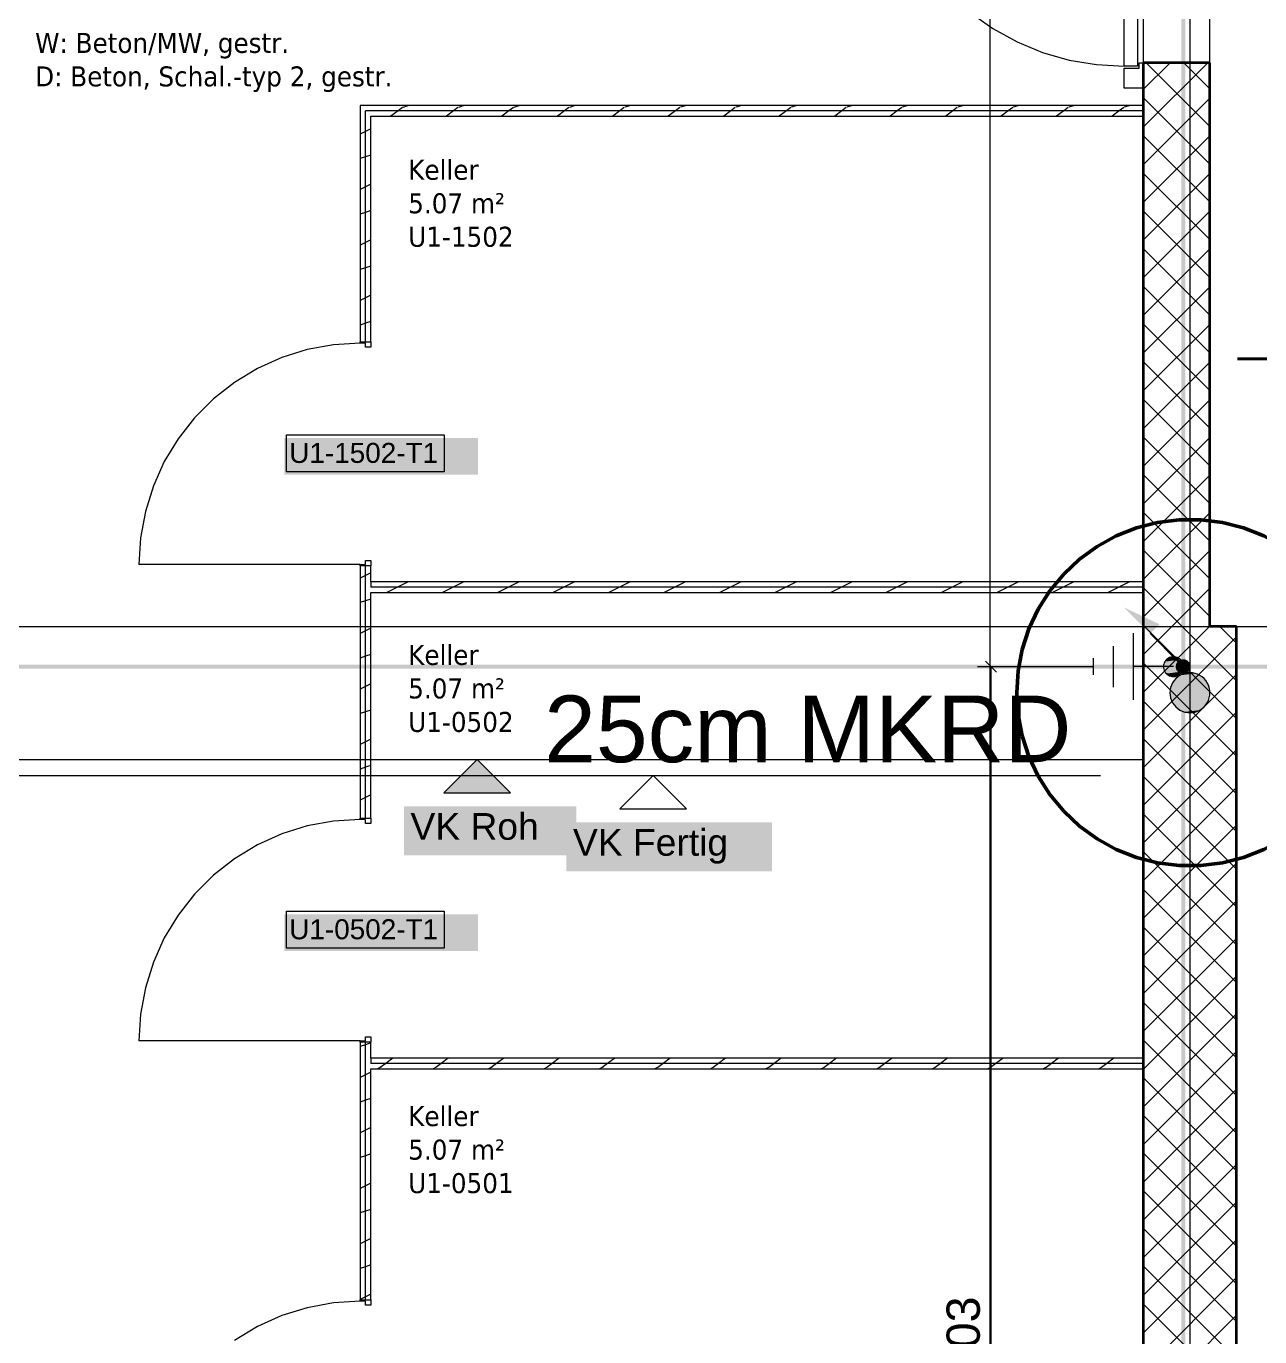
# Model space of a CAD drawing. Extents: x -1132 to 613, y -233 to 616.
# Drawn here: x -623.8 to -531.2, y 303.8 to 402.1 of the extents above; entities that cross this region are included whole.
import ezdxf
from ezdxf.lldxf.tags import DXFTag

# ---------------------------------------------------------------- set-up
doc = ezdxf.new("R2010")
doc.units = 0
doc.layers.get('0').update_dxf_attribs({"lineweight": 13})
for name, color, linetype, lineweight in [('A-____-NOTE-TEXT', 7, 'Continuous', 9), ('A-AREA-____-IDEN', 7, 'Continuous', 5), ('A-DOOR-____-IDEN', 7, 'Continuous', 5), ('A-DOOR-____-OTLN', 7, 'Continuous', 9), ('A-DOOR-FRAM-MCUT', 7, 'Continuous', 9), ('A-DOOR-OPNG-OTLN', 7, 'Continuous', 9), ('A-FLOR-____-OVHD', 7, 'Strichpunkt - Fein', 9), ('A-WALL-____-MCUT', 7, 'Continuous', 35), ('A-WALL-____-PATT', 7, 'Continuous', 35), ('A-WALL-FNSH-MCUT', 7, 'Continuous', 35), ('S-GRID-____-OTLN', 7, 'Continuous', 5)]:
    doc.layers.add(name, color=color, linetype=linetype, lineweight=lineweight)
for name, color, linetype, lineweight, true_color in [('EL01_VVV_Mass Blitzschutz', 3, 'Continuous', 13, 0x00ff00), ('EL01_WAN_Leitung_Potentialausgleich', 1, 'fein_strichliert', 13, 0xff0000), ('EL01_WAN_Potentialausgleich', 1, 'Continuous', 13, 0xff0000), ('G-____-____-SYMB', 7, 'Strichpunkt - Weit', 5, 0x008080)]:
    doc.layers.add(name, color=color, linetype=linetype, lineweight=lineweight, true_color=true_color)
doc.styles.get("Standard").update_dxf_attribs({"font": 'arial.ttf'})
tags = doc.linetypes.add('_Rasterlinie_', pattern=[0.375, 0.2, -0.05, 0.075, -0.05]).pattern_tags.tags
tags[10:11] = [DXFTag(74, 4), DXFTag(75, 0), DXFTag(340, '0'), DXFTag(46, 1.0), DXFTag(50, 0.0), DXFTag(44, 0.0), DXFTag(45, 0.0)]
tags[8:9] = [DXFTag(74, 4), DXFTag(75, 0), DXFTag(340, '0'), DXFTag(46, 1.0), DXFTag(50, 0.0), DXFTag(44, 0.0), DXFTag(45, 0.0)]
tags[6:7] = [DXFTag(74, 4), DXFTag(75, 0), DXFTag(340, '0'), DXFTag(46, 1.0), DXFTag(50, 0.0), DXFTag(44, 0.0), DXFTag(45, 0.0)]
tags[4:5] = [DXFTag(74, 4), DXFTag(75, 0), DXFTag(340, '0'), DXFTag(46, 1.0), DXFTag(50, 0.0), DXFTag(44, 0.0), DXFTag(45, 0.0)]
tags = doc.linetypes.add('fein_strichliert', pattern=[4, 1, -2, 1]).pattern_tags.tags
tags[8:9] = [DXFTag(74, 4), DXFTag(75, 0), DXFTag(340, '0'), DXFTag(46, 0.0), DXFTag(50, 0.0), DXFTag(44, 0.0), DXFTag(45, 0.0)]
tags[6:7] = [DXFTag(74, 4), DXFTag(75, 0), DXFTag(340, '0'), DXFTag(46, 0.0), DXFTag(50, 0.0), DXFTag(44, 0.0), DXFTag(45, 0.0)]
tags[4:5] = [DXFTag(74, 4), DXFTag(75, 0), DXFTag(340, '0'), DXFTag(46, 0.0), DXFTag(50, 0.0), DXFTag(44, 0.0), DXFTag(45, 0.0)]
tags = doc.linetypes.add('Strich Punkt fein', pattern=[0.2, 0.1, -0.05, 0, -0.05]).pattern_tags.tags
tags[10:11] = [DXFTag(74, 4), DXFTag(75, 0), DXFTag(340, '0'), DXFTag(46, 1.0), DXFTag(50, 0.0), DXFTag(44, 0.0), DXFTag(45, 0.0)]
tags[8:9] = [DXFTag(74, 4), DXFTag(75, 0), DXFTag(340, '0'), DXFTag(46, 1.0), DXFTag(50, 0.0), DXFTag(44, 0.0), DXFTag(45, 0.0)]
tags[6:7] = [DXFTag(74, 4), DXFTag(75, 0), DXFTag(340, '0'), DXFTag(46, 1.0), DXFTag(50, 0.0), DXFTag(44, 0.0), DXFTag(45, 0.0)]
tags[4:5] = [DXFTag(74, 4), DXFTag(75, 0), DXFTag(340, '0'), DXFTag(46, 1.0), DXFTag(50, 0.0), DXFTag(44, 0.0), DXFTag(45, 0.0)]
tags = doc.linetypes.add('Strichpunkt - Fein', pattern=[0.2, 0.1, -0.05, 0, -0.05]).pattern_tags.tags
tags[10:11] = [DXFTag(74, 4), DXFTag(75, 0), DXFTag(340, '0'), DXFTag(46, 1.0), DXFTag(50, 0.0), DXFTag(44, 0.0), DXFTag(45, 0.0)]
tags[8:9] = [DXFTag(74, 4), DXFTag(75, 0), DXFTag(340, '0'), DXFTag(46, 1.0), DXFTag(50, 0.0), DXFTag(44, 0.0), DXFTag(45, 0.0)]
tags[6:7] = [DXFTag(74, 4), DXFTag(75, 0), DXFTag(340, '0'), DXFTag(46, 1.0), DXFTag(50, 0.0), DXFTag(44, 0.0), DXFTag(45, 0.0)]
tags[4:5] = [DXFTag(74, 4), DXFTag(75, 0), DXFTag(340, '0'), DXFTag(46, 1.0), DXFTag(50, 0.0), DXFTag(44, 0.0), DXFTag(45, 0.0)]
tags = doc.linetypes.add('Strichpunkt - Weit', pattern=[0.5, 0.2, -0.15, 0, -0.15]).pattern_tags.tags
tags[10:11] = [DXFTag(74, 4), DXFTag(75, 0), DXFTag(340, '0'), DXFTag(46, 1.0), DXFTag(50, 0.0), DXFTag(44, 0.0), DXFTag(45, 0.0)]
tags[8:9] = [DXFTag(74, 4), DXFTag(75, 0), DXFTag(340, '0'), DXFTag(46, 1.0), DXFTag(50, 0.0), DXFTag(44, 0.0), DXFTag(45, 0.0)]
tags[6:7] = [DXFTag(74, 4), DXFTag(75, 0), DXFTag(340, '0'), DXFTag(46, 1.0), DXFTag(50, 0.0), DXFTag(44, 0.0), DXFTag(45, 0.0)]
tags[4:5] = [DXFTag(74, 4), DXFTag(75, 0), DXFTag(340, '0'), DXFTag(46, 1.0), DXFTag(50, 0.0), DXFTag(44, 0.0), DXFTag(45, 0.0)]

# ---------------------------------------------------------------- blocks, each defined once
blk = doc.blocks.new('Referenz-A0UJ2EK7XE', base_point=(-1124.077, -162.872))
at = {"layer": 'A-____-NOTE-TEXT', "color": 0, "linetype": 'Continuous', "lineweight": 5, "ltscale": 0.13}
for p, q in [((-589.922, 347.078), (-592.422, 344.578)), ((-587.422, 344.578), (-589.922, 347.078)), ((-576.698, 345.878), (-579.198, 343.378)), ((-574.198, 343.378), (-576.698, 345.878)), ((-592.422, 344.578), (-587.422, 344.578)), ((-579.198, 343.378), (-574.198, 343.378))]:
    blk.add_line(p, q, dxfattribs=at)
for points in [[(-592.422, 344.578), (-589.922, 344.578), (-589.922, 347.078)], [(-587.422, 344.578), (-589.922, 344.578), (-589.922, 347.078)], [(-587.422, 344.578), (-587.422, 344.578), (-589.922, 344.578)]]:
    blk.add_solid(points, dxfattribs=at)
at = {"layer": 'A-____-NOTE-TEXT', "color": 7, "linetype": 'Continuous', "lineweight": 5, "ltscale": 0.13, "true_color": 0xffffff}
for points in [[(-595.421, 339.894), (-582.476, 339.894), (-595.421, 343.565)], [(-582.476, 339.894), (-595.421, 343.565), (-582.476, 343.565)], [(-583.222, 338.694), (-567.791, 338.694), (-583.222, 342.365)], [(-567.791, 338.694), (-583.222, 342.365), (-567.791, 342.365)]]:
    blk.add_solid(points, dxfattribs=at)
at = {"layer": 'A-DOOR-____-IDEN', "color": 0, "linetype": 'Continuous', "ltscale": 0.13}
for p, q in [((-604.227, 371.465), (-592.387, 371.465)), ((-604.227, 368.685), (-604.227, 371.465)), ((-592.387, 371.465), (-592.387, 368.685)), ((-592.387, 368.685), (-604.227, 368.685)), ((-604.227, 335.715), (-592.387, 335.715)), ((-604.227, 332.935), (-604.227, 335.715)), ((-592.387, 335.715), (-592.387, 332.935)), ((-592.387, 332.935), (-604.227, 332.935))]:
    blk.add_line(p, q, dxfattribs=at)
at = {"layer": 'A-DOOR-____-IDEN', "color": 7, "linetype": 'Continuous', "ltscale": 0.13, "true_color": 0xffffff}
for points in [[(-604.402, 368.462), (-589.863, 368.462), (-604.402, 371.221)], [(-589.863, 368.462), (-604.402, 371.221), (-589.863, 371.221)], [(-604.402, 332.712), (-589.863, 332.712), (-604.402, 335.471)], [(-589.863, 332.712), (-604.402, 335.471), (-589.863, 335.471)]]:
    blk.add_solid(points, dxfattribs=at)
at = {"layer": 'A-DOOR-____-OTLN', "color": 0, "linetype": 'Continuous', "ltscale": 0.13}
for p, q in [((-541.346, 399.118), (-541.346, 417.638)), ((-540.346, 417.638), (-540.346, 399.118)), ((-540.346, 399.118), (-541.346, 399.118))]:
    blk.add_line(p, q, dxfattribs=at)
at = {"layer": 'A-DOOR-____-OTLN', "color": 0, "linetype": 'Strich Punkt fein', "ltscale": 0.13}
for p, q in [((-539.906, 417.378), (-539.906, 399.378)), ((-534.906, 399.378), (-534.906, 417.378))]:
    blk.add_line(p, q, dxfattribs=at)
at = {"layer": 'A-DOOR-FRAM-MCUT', "color": 0, "linetype": 'Continuous', "ltscale": 0.13}
for p, q in [((-540.206, 399.378), (-539.906, 399.378)), ((-540.206, 398.978), (-540.206, 399.378)), ((-539.906, 399.378), (-539.906, 397.478)), ((-541.346, 398.978), (-540.206, 398.978)), ((-541.346, 397.478), (-541.346, 398.978)), ((-539.906, 397.478), (-541.346, 397.478)), ((-598.706, 378.428), (-597.906, 378.428)), ((-598.706, 378.328), (-598.706, 378.428)), ((-598.306, 378.328), (-598.706, 378.328)), ((-598.306, 378.028), (-598.306, 378.328)), ((-597.906, 378.028), (-598.306, 378.028)), ((-597.906, 378.428), (-597.906, 378.028)), ((-598.306, 362.028), (-597.906, 362.028)), ((-598.306, 361.728), (-598.306, 362.028)), ((-597.906, 362.028), (-597.906, 361.628)), ((-598.706, 361.728), (-598.306, 361.728)), ((-598.706, 361.628), (-598.706, 361.728)), ((-597.906, 361.628), (-598.706, 361.628)), ((-598.706, 342.678), (-597.906, 342.678)), ((-598.706, 342.578), (-598.706, 342.678)), ((-598.306, 342.578), (-598.706, 342.578)), ((-598.306, 342.278), (-598.306, 342.578)), ((-597.906, 342.678), (-597.906, 342.278)), ((-597.906, 342.278), (-598.306, 342.278)), ((-598.706, 325.978), (-598.306, 325.978)), ((-598.706, 325.878), (-598.706, 325.978)), ((-597.906, 325.878), (-598.706, 325.878)), ((-598.306, 326.278), (-597.906, 326.278)), ((-598.306, 325.978), (-598.306, 326.278)), ((-597.906, 326.278), (-597.906, 325.878)), ((-598.706, 306.528), (-597.906, 306.528)), ((-598.706, 306.428), (-598.706, 306.528)), ((-598.306, 306.428), (-598.706, 306.428)), ((-598.306, 306.128), (-598.306, 306.428)), ((-597.906, 306.128), (-598.306, 306.128)), ((-597.906, 306.528), (-597.906, 306.128))]:
    blk.add_line(p, q, dxfattribs=at)
at = {"layer": 'A-DOOR-OPNG-OTLN', "color": 0, "linetype": 'Continuous', "ltscale": 0.13}
for p, q in [((-552.893, 403.159), (-551.199, 401.957)), ((-551.199, 401.957), (-549.382, 400.952)), ((-549.382, 400.952), (-547.463, 400.158)), ((-547.463, 400.158), (-545.467, 399.583)), ((-545.467, 399.583), (-543.42, 399.235)), ((-543.42, 399.235), (-541.346, 399.118)), ((-602.679, 377.846), (-604.593, 377.25)), ((-600.707, 378.207), (-602.679, 377.846)), ((-598.706, 378.328), (-600.707, 378.207)), ((-604.593, 377.25), (-606.42, 376.427)), ((-606.42, 376.427), (-608.136, 375.39)), ((-608.136, 375.39), (-609.714, 374.154)), ((-609.714, 374.154), (-611.131, 372.736)), ((-611.131, 372.736), (-612.368, 371.158)), ((-612.368, 371.158), (-613.405, 369.443)), ((-613.405, 369.443), (-614.227, 367.615)), ((-614.227, 367.615), (-614.824, 365.701)), ((-614.824, 365.701), (-615.185, 363.729)), ((-615.185, 363.729), (-615.306, 361.728)), ((-598.706, 361.728), (-615.306, 361.728)), ((-600.707, 342.457), (-602.679, 342.096)), ((-598.706, 342.578), (-600.707, 342.457)), ((-604.593, 341.5), (-606.42, 340.677)), ((-602.679, 342.096), (-604.593, 341.5)), ((-606.42, 340.677), (-608.136, 339.64)), ((-608.136, 339.64), (-609.714, 338.404)), ((-609.714, 338.404), (-611.131, 336.986)), ((-611.131, 336.986), (-612.368, 335.408)), ((-612.368, 335.408), (-613.405, 333.693)), ((-613.405, 333.693), (-614.227, 331.865)), ((-614.227, 331.865), (-614.824, 329.951)), ((-614.824, 329.951), (-615.185, 327.979)), ((-615.185, 327.979), (-615.306, 325.978)), ((-598.706, 325.978), (-615.306, 325.978)), ((-602.679, 305.946), (-604.593, 305.35)), ((-600.707, 306.307), (-602.679, 305.946)), ((-598.706, 306.428), (-600.707, 306.307)), ((-604.593, 305.35), (-606.42, 304.527)), ((-606.42, 304.527), (-608.136, 303.49))]:
    blk.add_line(p, q, dxfattribs=at)
at = {"layer": 'A-FLOR-____-OVHD', "color": 0, "linetype": 'Strichpunkt - Fein', "ltscale": 0.13}
for p, q in [((-1082.306, 347.078), (-539.906, 347.078)), ((-624.706, 345.878), (-543.128, 345.878))]:
    blk.add_line(p, q, dxfattribs=at)
at = {"layer": 'A-WALL-____-MCUT', "color": 0, "linetype": 'Continuous', "ltscale": 0.35}
for p, q in [((-539.906, 399.378), (-539.906, 253.378)), ((-534.906, 399.378), (-539.906, 399.378)), ((-534.906, 357.078), (-534.906, 399.378)), ((-532.906, 357.078), (-534.906, 357.078)), ((-532.906, 253.378), (-532.906, 357.078))]:
    blk.add_line(p, q, dxfattribs=at)
at = {"layer": 'A-WALL-____-MCUT', "color": 0, "linetype": 'Continuous', "lineweight": 9, "ltscale": 0.13}
for p, q in [((-539.906, 395.778), (-598.306, 395.778)), ((-598.306, 378.428), (-598.306, 395.778)), ((-598.306, 342.678), (-598.306, 361.628)), ((-597.906, 360.428), (-597.906, 360.028)), ((-539.906, 360.028), (-597.906, 360.028)), ((-598.306, 306.528), (-598.306, 325.878)), ((-597.906, 324.678), (-597.906, 324.278)), ((-539.906, 324.278), (-597.906, 324.278))]:
    blk.add_line(p, q, dxfattribs=at)
at = {"layer": 'A-WALL-____-PATT', "color": 0, "linetype": 'Continuous', "lineweight": 9, "ltscale": 0.13}
for p, q in [((-539.906, 397.371), (-537.899, 399.378)), ((-539.906, 394.543), (-535.071, 399.378)), ((-534.906, 394.585), (-539.699, 399.378)), ((-534.906, 397.414), (-536.871, 399.378)), ((-534.906, 391.757), (-539.906, 396.757)), ((-539.906, 391.714), (-534.906, 396.714)), ((-595.859, 395.778), (-596.392, 395.378)), ((-595.529, 396.026), (-595.859, 395.778)), ((-595.045, 396.178), (-595.487, 396.031)), ((-591.694, 395.778), (-592.227, 395.378)), ((-591.364, 396.026), (-591.694, 395.778)), ((-590.88, 396.178), (-591.322, 396.031)), ((-587.529, 395.778), (-588.062, 395.378)), ((-587.198, 396.026), (-587.529, 395.778)), ((-586.715, 396.178), (-587.156, 396.031)), ((-583.364, 395.778), (-583.897, 395.378)), ((-583.033, 396.026), (-583.364, 395.778)), ((-582.551, 396.178), (-582.991, 396.031)), ((-579.199, 395.778), (-579.732, 395.378)), ((-578.868, 396.027), (-579.199, 395.778)), ((-578.386, 396.178), (-578.826, 396.032)), ((-575.034, 395.778), (-575.567, 395.378)), ((-574.702, 396.027), (-575.034, 395.778)), ((-574.221, 396.178), (-574.661, 396.032)), ((-570.869, 395.778), (-571.402, 395.378)), ((-570.537, 396.027), (-570.869, 395.778)), ((-570.057, 396.178), (-570.496, 396.032)), ((-566.704, 395.778), (-567.237, 395.378)), ((-566.372, 396.027), (-566.704, 395.778)), ((-565.892, 396.178), (-566.331, 396.032)), ((-562.539, 395.778), (-563.072, 395.378)), ((-562.206, 396.028), (-562.539, 395.778)), ((-561.727, 396.178), (-562.166, 396.032)), ((-558.374, 395.778), (-558.907, 395.378)), ((-558.041, 396.028), (-558.374, 395.778)), ((-557.563, 396.178), (-558.001, 396.032)), ((-554.209, 395.778), (-554.742, 395.378)), ((-553.876, 396.028), (-554.209, 395.778)), ((-553.398, 396.178), (-553.836, 396.032)), ((-550.044, 395.778), (-550.577, 395.378)), ((-549.711, 396.028), (-550.044, 395.778)), ((-549.233, 396.178), (-549.671, 396.032)), ((-545.879, 395.778), (-546.412, 395.378)), ((-545.545, 396.029), (-545.879, 395.778)), ((-545.068, 396.178), (-545.505, 396.033)), ((-541.714, 395.778), (-542.247, 395.378)), ((-541.38, 396.029), (-541.714, 395.778)), ((-540.904, 396.178), (-541.34, 396.033)), ((-597.906, 394.424), (-598.306, 394.224)), ((-598.306, 394.224), (-598.706, 394.024)), ((-534.906, 388.928), (-539.906, 393.928)), ((-539.906, 388.886), (-534.906, 393.886)), ((-598.306, 392.315), (-598.706, 392.181)), ((-597.906, 392.448), (-598.306, 392.315)), ((-534.906, 386.1), (-539.906, 391.1)), ((-539.906, 386.058), (-534.906, 391.058)), ((-598.306, 390.059), (-598.706, 389.859)), ((-597.906, 390.259), (-598.306, 390.059)), ((-598.306, 388.15), (-598.706, 388.017)), ((-597.906, 388.283), (-598.306, 388.15)), ((-534.906, 383.271), (-539.906, 388.271)), ((-539.906, 383.229), (-534.906, 388.229)), ((-598.306, 385.894), (-598.706, 385.694)), ((-597.906, 386.094), (-598.306, 385.894)), ((-534.906, 380.443), (-539.906, 385.443)), ((-539.906, 380.401), (-534.906, 385.401)), ((-598.306, 383.985), (-598.706, 383.852)), ((-597.906, 384.119), (-598.306, 383.985)), ((-534.906, 377.615), (-539.906, 382.615)), ((-598.306, 381.729), (-598.706, 381.529)), ((-597.906, 381.929), (-598.306, 381.729)), ((-539.906, 377.572), (-534.906, 382.572)), ((-598.306, 379.821), (-598.706, 379.687)), ((-597.906, 379.954), (-598.306, 379.821)), ((-534.906, 374.786), (-539.906, 379.786)), ((-539.906, 374.744), (-534.906, 379.744)), ((-534.906, 371.958), (-539.906, 376.958)), ((-539.906, 371.915), (-534.906, 376.915)), ((-534.906, 369.129), (-539.906, 374.129)), ((-539.906, 369.087), (-534.906, 374.087)), ((-534.906, 366.301), (-539.906, 371.301)), ((-539.906, 366.259), (-534.906, 371.259)), ((-534.906, 363.472), (-539.906, 368.472)), ((-539.906, 363.43), (-534.906, 368.43)), ((-534.906, 360.644), (-539.906, 365.644)), ((-539.906, 360.602), (-534.906, 365.602)), ((-534.906, 357.816), (-539.906, 362.816)), ((-539.906, 357.773), (-534.906, 362.773)), ((-597.906, 361.105), (-598.306, 360.905)), ((-598.306, 360.905), (-598.706, 360.705)), ((-595.894, 360.028), (-596.694, 359.628)), ((-595.094, 360.428), (-595.894, 360.028)), ((-591.729, 360.028), (-592.529, 359.628)), ((-590.929, 360.428), (-591.729, 360.028)), ((-587.564, 360.028), (-588.364, 359.628)), ((-586.764, 360.428), (-587.564, 360.028)), ((-583.399, 360.028), (-584.199, 359.628)), ((-582.599, 360.428), (-583.399, 360.028)), ((-579.234, 360.028), (-580.034, 359.628)), ((-578.434, 360.428), (-579.234, 360.028)), ((-575.069, 360.028), (-575.869, 359.628)), ((-574.269, 360.428), (-575.069, 360.028)), ((-570.904, 360.028), (-571.704, 359.628)), ((-570.104, 360.428), (-570.904, 360.028)), ((-566.739, 360.028), (-567.539, 359.628)), ((-565.939, 360.428), (-566.739, 360.028)), ((-562.575, 360.028), (-563.375, 359.628)), ((-561.775, 360.428), (-562.575, 360.028)), ((-558.41, 360.028), (-559.21, 359.628)), ((-557.61, 360.428), (-558.41, 360.028)), ((-554.245, 360.028), (-555.045, 359.628)), ((-553.445, 360.428), (-554.245, 360.028)), ((-550.08, 360.028), (-550.88, 359.628)), ((-549.28, 360.428), (-550.08, 360.028)), ((-545.915, 360.028), (-546.715, 359.628)), ((-545.115, 360.428), (-545.915, 360.028)), ((-541.75, 360.028), (-542.55, 359.628)), ((-540.95, 360.428), (-541.75, 360.028)), ((-597.906, 359.13), (-598.306, 358.997)), ((-536.997, 357.078), (-539.906, 359.987)), ((-537.773, 357.078), (-534.906, 359.945)), ((-598.306, 358.997), (-598.706, 358.864)), ((-539.826, 357.078), (-539.906, 357.159)), ((-539.906, 354.945), (-537.773, 357.078)), ((-539.906, 352.116), (-534.944, 357.078)), ((-532.906, 350.159), (-539.826, 357.078)), ((-532.906, 352.987), (-536.997, 357.078)), ((-534.944, 357.078), (-534.906, 357.116)), ((-532.906, 355.816), (-534.169, 357.078)), ((-598.306, 356.74), (-598.706, 356.54)), ((-597.906, 356.94), (-598.306, 356.74)), ((-539.906, 349.288), (-532.906, 356.288)), ((-598.306, 354.832), (-598.706, 354.699)), ((-597.906, 354.966), (-598.306, 354.832)), ((-532.906, 347.33), (-539.906, 354.33)), ((-539.906, 346.46), (-532.906, 353.46)), ((-598.306, 352.575), (-598.706, 352.375)), ((-597.906, 352.775), (-598.306, 352.575)), ((-532.906, 344.502), (-539.906, 351.502)), ((-598.306, 350.667), (-598.706, 350.534)), ((-597.906, 350.801), (-598.306, 350.667)), ((-539.906, 343.631), (-532.906, 350.631)), ((-598.306, 348.41), (-598.706, 348.21)), ((-597.906, 348.61), (-598.306, 348.41)), ((-532.906, 341.673), (-539.906, 348.673)), ((-539.906, 340.803), (-532.906, 347.803)), ((-598.306, 346.503), (-598.706, 346.369)), ((-597.906, 346.636), (-598.306, 346.503)), ((-532.906, 338.845), (-539.906, 345.845)), ((-597.906, 344.445), (-598.306, 344.245)), ((-539.906, 337.974), (-532.906, 344.974)), ((-598.306, 344.245), (-598.706, 344.045)), ((-532.906, 336.017), (-539.906, 343.017)), ((-539.906, 335.146), (-532.906, 342.146)), ((-532.906, 333.188), (-539.906, 340.188)), ((-539.906, 332.317), (-532.906, 339.317)), ((-532.906, 330.36), (-539.906, 337.36)), ((-539.906, 329.489), (-532.906, 336.489)), ((-532.906, 327.531), (-539.906, 334.531)), ((-539.906, 326.661), (-532.906, 333.661)), ((-532.906, 324.703), (-539.906, 331.703)), ((-539.906, 323.832), (-532.906, 330.832)), ((-532.906, 321.874), (-539.906, 328.874)), ((-539.906, 321.004), (-532.906, 328.004)), ((-598.306, 325.679), (-598.706, 325.546)), ((-597.906, 325.812), (-598.306, 325.679)), ((-532.906, 319.046), (-539.906, 326.046)), ((-596.252, 324.678), (-596.785, 324.278)), ((-592.087, 324.678), (-592.62, 324.278)), ((-587.922, 324.678), (-588.455, 324.278)), ((-583.757, 324.678), (-584.29, 324.278)), ((-579.592, 324.678), (-580.125, 324.278)), ((-575.427, 324.678), (-575.96, 324.278)), ((-571.262, 324.678), (-571.795, 324.278)), ((-567.097, 324.678), (-567.63, 324.278)), ((-562.932, 324.678), (-563.465, 324.278)), ((-558.767, 324.678), (-559.3, 324.278)), ((-554.602, 324.678), (-555.135, 324.278)), ((-550.437, 324.678), (-550.971, 324.278)), ((-546.272, 324.678), (-546.806, 324.278)), ((-542.107, 324.678), (-542.641, 324.278)), ((-539.906, 318.175), (-532.906, 325.175)), ((-597.906, 323.62), (-598.306, 323.42)), ((-597.104, 324.022), (-597.391, 323.878)), ((-596.785, 324.278), (-597.187, 323.977)), ((-592.939, 324.022), (-593.226, 323.878)), ((-592.62, 324.278), (-593.021, 323.978)), ((-588.774, 324.022), (-589.061, 323.878)), ((-588.455, 324.278), (-588.856, 323.978)), ((-584.609, 324.022), (-584.896, 323.878)), ((-584.29, 324.278), (-584.691, 323.978)), ((-580.444, 324.022), (-580.731, 323.878)), ((-580.125, 324.278), (-580.525, 323.978)), ((-576.279, 324.022), (-576.566, 323.878)), ((-575.96, 324.278), (-576.36, 323.979)), ((-572.114, 324.022), (-572.401, 323.878)), ((-571.795, 324.278), (-572.195, 323.979)), ((-567.949, 324.022), (-568.236, 323.878)), ((-567.63, 324.278), (-568.029, 323.979)), ((-563.784, 324.022), (-564.071, 323.878)), ((-563.465, 324.278), (-563.864, 323.979)), ((-559.619, 324.022), (-559.906, 323.878)), ((-559.3, 324.278), (-559.699, 323.98)), ((-555.455, 324.022), (-555.741, 323.878)), ((-555.135, 324.278), (-555.533, 323.98)), ((-551.29, 324.022), (-551.577, 323.878)), ((-550.971, 324.278), (-551.368, 323.98)), ((-547.125, 324.022), (-547.412, 323.878)), ((-546.806, 324.278), (-547.203, 323.98)), ((-542.96, 324.022), (-543.247, 323.878)), ((-542.641, 324.278), (-543.038, 323.981)), ((-598.306, 323.42), (-598.706, 323.22)), ((-532.906, 316.218), (-539.906, 323.218)), ((-597.906, 321.648), (-598.306, 321.514)), ((-539.906, 315.347), (-532.906, 322.347)), ((-598.306, 321.514), (-598.706, 321.381)), ((-532.906, 313.389), (-539.906, 320.389)), ((-598.306, 319.256), (-598.706, 319.056)), ((-597.906, 319.456), (-598.306, 319.256)), ((-539.906, 312.518), (-532.906, 319.518)), ((-598.306, 317.35), (-598.706, 317.216)), ((-597.906, 317.483), (-598.306, 317.35)), ((-532.906, 310.561), (-539.906, 317.561)), ((-539.906, 309.69), (-532.906, 316.69)), ((-598.306, 315.091), (-598.706, 314.891)), ((-597.906, 315.291), (-598.306, 315.091)), ((-532.906, 307.732), (-539.906, 314.732)), ((-539.906, 306.862), (-532.906, 313.862)), ((-598.306, 313.185), (-598.706, 313.052)), ((-597.906, 313.318), (-598.306, 313.185)), ((-532.906, 304.904), (-539.906, 311.904)), ((-598.306, 310.926), (-598.706, 310.726)), ((-597.906, 311.126), (-598.306, 310.926)), ((-539.906, 304.033), (-532.906, 311.033)), ((-598.306, 309.02), (-598.706, 308.887)), ((-597.906, 309.154), (-598.306, 309.02)), ((-532.906, 302.075), (-539.906, 309.075)), ((-539.906, 301.205), (-532.906, 308.205)), ((-597.906, 306.961), (-598.306, 306.761)), ((-598.306, 306.761), (-598.706, 306.561)), ((-532.906, 299.247), (-539.906, 306.247)), ((-539.906, 298.376), (-532.906, 305.376))]:
    blk.add_line(p, q, dxfattribs=at)
at = {"layer": 'A-WALL-FNSH-MCUT', "color": 0, "linetype": 'Continuous', "lineweight": 9, "ltscale": 0.13}
for p, q in [((-539.906, 396.178), (-598.706, 396.178)), ((-598.706, 396.178), (-598.706, 378.428)), ((-597.906, 395.378), (-539.906, 395.378)), ((-597.906, 378.428), (-597.906, 395.378)), ((-598.706, 378.428), (-597.906, 378.428)), ((-598.706, 361.628), (-598.706, 342.678)), ((-597.906, 361.628), (-598.706, 361.628)), ((-597.906, 360.428), (-597.906, 361.628)), ((-539.906, 360.428), (-597.906, 360.428)), ((-597.906, 342.678), (-597.906, 359.628)), ((-597.906, 359.628), (-539.906, 359.628)), ((-598.706, 342.678), (-597.906, 342.678)), ((-598.706, 325.878), (-598.706, 306.528)), ((-597.906, 325.878), (-598.706, 325.878)), ((-597.906, 324.678), (-597.906, 325.878)), ((-539.906, 324.678), (-597.906, 324.678)), ((-597.906, 306.528), (-597.906, 323.878)), ((-597.906, 323.878), (-539.906, 323.878)), ((-598.706, 306.528), (-597.906, 306.528))]:
    blk.add_line(p, q, dxfattribs=at)
at = {"layer": 'G-____-____-SYMB', "color": 0, "linetype": 'Continuous', "lineweight": 40, "ltscale": 0.4}
blk.add_line((-532.832, 377.15), (-524.406, 377.15), dxfattribs=at)
at = {"layer": 'S-GRID-____-OTLN', "color": 0, "linetype": '_Rasterlinie_', "ltscale": 0.13}
for p, q in [((-536.406, 600.162), (-536.406, 199.37)), ((-551.406, -159.103), (-551.406, 585.978)), ((-1115.804, 357.078), (111.185, 357.078))]:
    blk.add_line(p, q, dxfattribs=at)
at = {"layer": 'A-____-NOTE-TEXT', "color": 0, "linetype": 'Continuous', "lineweight": 5, "ltscale": 0.13, "char_height": 2, "attachment_point": 1}
for s, insert in [('{\\fArial;VK Roh}', (-594.921, 343.065)), ('{\\fArial;VK Fertig}', (-582.722, 341.865))]:
    blk.add_mtext(s, dxfattribs=dict(at, insert=insert))
at = {"layer": 'A-AREA-____-IDEN', "color": 0, "linetype": 'Continuous', "ltscale": 0.13, "char_height": 1.5, "attachment_point": 1}
for s, insert in [('{\\W0.9;\\fVerdana;W: Beton/MW, gestr.}', (-623.104, 401.617)), ('{\\W0.9;\\fVerdana;D: Beton, Schal.-typ 2, gestr.}', (-623.104, 399.104)), ('{\\W0.9;\\fVerdana;Keller}', (-595.093, 392.095)), ('{\\W0.9;\\fVerdana;5.07 m²}', (-595.093, 389.582)), ('{\\W0.9;\\fVerdana;U1-1502}', (-595.093, 387.068)), ('{\\W0.9;\\fVerdana;Keller}', (-595.093, 355.684)), ('{\\W0.9;\\fVerdana;5.07 m²}', (-595.093, 353.17)), ('{\\W0.9;\\fVerdana;U1-0502}', (-595.093, 350.657)), ('{\\W0.9;\\fVerdana;Keller}', (-595.093, 321.072)), ('{\\W0.9;\\fVerdana;5.07 m²}', (-595.093, 318.559)), ('{\\W0.9;\\fVerdana;U1-0501}', (-595.093, 316.045))]:
    blk.add_mtext(s, dxfattribs=dict(at, insert=insert))
at = {"layer": 'A-DOOR-____-IDEN', "color": 0, "linetype": 'Continuous', "ltscale": 0.13, "char_height": 1.5, "attachment_point": 1}
for s, insert in [('{\\fArial;U1-1502-T1}', (-604.027, 370.846)), ('{\\fArial;U1-0502-T1}', (-604.027, 335.096))]:
    blk.add_mtext(s, dxfattribs=dict(at, insert=insert))
blk = doc.blocks.new('Erdungs-Anschluss-A0UJ2EKDXE', base_point=(-543.649, 351.557))
at = {"color": 0, "linetype": 'ByBlock', "lineweight": -2, "ltscale": 0.13}
for p, q in [((-540.649, 351.557), (-540.649, 356.557)), ((-542.149, 352.508), (-542.149, 355.599)), ((-543.649, 353.432), (-543.649, 354.682)), ((-538.387, 354.154), (-538.393, 354.057)), ((-538.368, 354.249), (-538.387, 354.154)), ((-538.336, 354.342), (-538.368, 354.249)), ((-538.293, 354.429), (-538.336, 354.342)), ((-538.239, 354.51), (-538.293, 354.429)), ((-538.175, 354.583), (-538.239, 354.51)), ((-538.102, 354.647), (-538.175, 354.583)), ((-538.021, 354.701), (-538.102, 354.647)), ((-537.933, 354.744), (-538.021, 354.701)), ((-537.841, 354.776), (-537.933, 354.744)), ((-537.746, 354.795), (-537.841, 354.776)), ((-537.649, 354.801), (-537.746, 354.795)), ((-537.551, 354.795), (-537.649, 354.801)), ((-537.456, 354.776), (-537.551, 354.795)), ((-537.364, 354.744), (-537.456, 354.776)), ((-537.276, 354.701), (-537.364, 354.744)), ((-537.195, 354.647), (-537.276, 354.701)), ((-537.122, 354.583), (-537.195, 354.647)), ((-537.058, 354.51), (-537.122, 354.583)), ((-537.004, 354.429), (-537.058, 354.51)), ((-536.961, 354.342), (-537.004, 354.429)), ((-536.929, 354.249), (-536.961, 354.342)), ((-536.91, 354.154), (-536.929, 354.249)), ((-536.904, 354.057), (-536.91, 354.154)), ((-537.649, 354.057), (-540.649, 354.057)), ((-538.393, 354.057), (-538.387, 353.96)), ((-538.387, 353.96), (-538.368, 353.864)), ((-538.368, 353.864), (-538.336, 353.772)), ((-538.336, 353.772), (-538.293, 353.684)), ((-538.293, 353.684), (-538.239, 353.603)), ((-538.239, 353.603), (-538.175, 353.53)), ((-538.175, 353.53), (-538.102, 353.466)), ((-538.102, 353.466), (-538.021, 353.412)), ((-538.021, 353.412), (-537.933, 353.369)), ((-537.933, 353.369), (-537.841, 353.338)), ((-537.841, 353.338), (-537.746, 353.319)), ((-537.746, 353.319), (-537.649, 353.312)), ((-537.649, 353.312), (-537.551, 353.319)), ((-537.551, 353.319), (-537.456, 353.338)), ((-537.456, 353.338), (-537.364, 353.369)), ((-537.364, 353.369), (-537.276, 353.412)), ((-537.276, 353.412), (-537.195, 353.466)), ((-537.195, 353.466), (-537.122, 353.53)), ((-537.122, 353.53), (-537.058, 353.603)), ((-537.058, 353.603), (-537.004, 353.684)), ((-537.004, 353.684), (-536.961, 353.772)), ((-536.961, 353.772), (-536.929, 353.864)), ((-536.929, 353.864), (-536.91, 353.96)), ((-536.91, 353.96), (-536.904, 354.057))]:
    blk.add_line(p, q, dxfattribs=at)
for points in [[(-536.904, 354.057), (-538.393, 354.057), (-536.929, 354.249)], [(-538.393, 354.057), (-536.929, 354.249), (-538.368, 354.249)], [(-536.929, 354.249), (-538.368, 354.249), (-537.004, 354.429)], [(-538.368, 354.249), (-537.004, 354.429), (-538.293, 354.429)], [(-537.004, 354.429), (-538.293, 354.429), (-537.122, 354.583)], [(-538.293, 354.429), (-537.122, 354.583), (-538.175, 354.583)], [(-537.122, 354.583), (-538.175, 354.583), (-537.276, 354.701)], [(-538.175, 354.583), (-537.276, 354.701), (-538.021, 354.701)], [(-537.276, 354.701), (-538.021, 354.701), (-537.456, 354.776)], [(-538.021, 354.701), (-537.456, 354.776), (-537.841, 354.776)], [(-537.456, 354.776), (-537.841, 354.776), (-537.649, 354.801)], [(-538.368, 353.864), (-536.904, 354.057), (-538.393, 354.057)], [(-536.929, 353.864), (-538.368, 353.864), (-536.904, 354.057)], [(-538.293, 353.684), (-536.929, 353.864), (-538.368, 353.864)], [(-537.004, 353.684), (-538.293, 353.684), (-536.929, 353.864)], [(-538.175, 353.53), (-537.004, 353.684), (-538.293, 353.684)], [(-537.122, 353.53), (-538.175, 353.53), (-537.004, 353.684)], [(-538.021, 353.412), (-537.122, 353.53), (-538.175, 353.53)], [(-537.276, 353.412), (-538.021, 353.412), (-537.122, 353.53)], [(-537.841, 353.338), (-537.276, 353.412), (-538.021, 353.412)], [(-537.456, 353.338), (-537.841, 353.338), (-537.276, 353.412)], [(-537.649, 353.312), (-537.456, 353.338), (-537.841, 353.338)]]:
    blk.add_solid(points, dxfattribs=at)
blk = doc.blocks.new('Maß-A0UJ2EKRXE', base_point=(-554.679, 252.965))
at = {"color": 0, "lineweight": -2}
for p, q in [((-550.932, 353.643), (-551.759, 354.47)), ((-552.346, 354.057), (-543.649, 354.057)), ((-551.346, 354.057), (-551.346, 253.378)), ((-550.932, 252.965), (-551.759, 253.792)), ((-552.346, 253.378), (-539.904, 253.378))]:
    blk.add_line(p, q, dxfattribs=at)
at = {"color": 0, "lineweight": -2, "insert": (-554.679, 300.958), "char_height": 2.5, "attachment_point": 1, "rotation": 90}
blk.add_mtext('{\\fArial;503}', dxfattribs=at)
blk = doc.blocks.new('Kreis-A0UJ2EN9XE', base_point=(-549.404, 339.126))
at = {"color": 0, "linetype": 'ByBlock', "lineweight": -2, "ltscale": 0.5}
for p, q in [((-537.22, 365.074), (-538.84, 364.87)), ((-535.588, 365.074), (-537.22, 365.074)), ((-533.968, 364.87), (-535.588, 365.074)), ((-540.421, 364.464), (-541.939, 363.863)), ((-538.84, 364.87), (-540.421, 364.464)), ((-532.387, 364.464), (-533.968, 364.87)), ((-530.869, 363.863), (-532.387, 364.464)), ((-543.37, 363.076), (-544.691, 362.117)), ((-541.939, 363.863), (-543.37, 363.076)), ((-529.438, 363.076), (-530.869, 363.863)), ((-528.118, 362.117), (-529.438, 363.076)), ((-544.691, 362.117), (-545.881, 360.999)), ((-526.927, 360.999), (-528.118, 362.117)), ((-545.881, 360.999), (-546.921, 359.741)), ((-525.887, 359.741), (-526.927, 360.999)), ((-546.921, 359.741), (-547.796, 358.363)), ((-525.012, 358.363), (-525.887, 359.741)), ((-547.796, 358.363), (-548.491, 356.886)), ((-524.317, 356.886), (-525.012, 358.363)), ((-548.491, 356.886), (-548.996, 355.333)), ((-523.812, 355.333), (-524.317, 356.886)), ((-548.996, 355.333), (-549.302, 353.729)), ((-523.507, 353.729), (-523.812, 355.333)), ((-549.302, 353.729), (-549.404, 352.1)), ((-523.404, 352.1), (-523.507, 353.729)), ((-549.404, 352.1), (-549.302, 350.471)), ((-523.507, 350.471), (-523.404, 352.1)), ((-549.302, 350.471), (-548.996, 348.867)), ((-523.812, 348.867), (-523.507, 350.471)), ((-548.996, 348.867), (-548.491, 347.314)), ((-524.317, 347.314), (-523.812, 348.867)), ((-548.491, 347.314), (-547.796, 345.837)), ((-525.012, 345.837), (-524.317, 347.314)), ((-547.796, 345.837), (-546.921, 344.459)), ((-525.887, 344.459), (-525.012, 345.837)), ((-546.921, 344.459), (-545.881, 343.201)), ((-526.927, 343.201), (-525.887, 344.459)), ((-545.881, 343.201), (-544.691, 342.083)), ((-528.118, 342.083), (-526.927, 343.201)), ((-544.691, 342.083), (-543.37, 341.124)), ((-529.438, 341.124), (-528.118, 342.083)), ((-543.37, 341.124), (-541.939, 340.337)), ((-541.939, 340.337), (-540.421, 339.736)), ((-532.387, 339.736), (-530.869, 340.337)), ((-530.869, 340.337), (-529.438, 341.124)), ((-540.421, 339.736), (-538.84, 339.33)), ((-533.968, 339.33), (-532.387, 339.736)), ((-538.84, 339.33), (-537.22, 339.126)), ((-537.22, 339.126), (-535.588, 339.126)), ((-535.588, 339.126), (-533.968, 339.33))]:
    blk.add_line(p, q, dxfattribs=at)
blk = doc.blocks.new('Bauteilbeschriftung-A0UJ2ENLXE', base_point=(-584.886, 346.885))
at = {"color": 0, "linetype": 'ByBlock', "lineweight": -2, "ltscale": 0.13, "insert": (-584.886, 351.885), "char_height": 5, "attachment_point": 1}
blk.add_mtext('{\\fArial;25cm MKRD}', dxfattribs=at)
blk = doc.blocks.new('Polylinie-A0UJ2ENTXE', base_point=(-1721.004, 353.907))
at = {"color": 0, "linetype": 'ByBlock', "lineweight": -2, "ltscale": 0.13}
for points in [[(-1115.804, 353.907), (-134.754, 353.907), (-1115.804, 354.207)], [(-134.754, 353.907), (-1115.804, 354.207), (-135.054, 354.207)]]:
    blk.add_solid(points, dxfattribs=at)
blk = doc.blocks.new('Polylinie-A0UJ2EPNXE', base_point=(-541.054, -463.872))
at = {"color": 0, "linetype": 'ByBlock', "lineweight": -2, "ltscale": 0.13}
for points in [[(-536.754, 224.818), (-537.054, 224.818), (-536.754, 512.978)], [(-537.054, 224.818), (-536.754, 512.978), (-537.054, 512.978)]]:
    blk.add_solid(points, dxfattribs=at)
blk = doc.blocks.new('Steigleitung_nach oben-A0UJ2EQDXE', base_point=(-541.363, 353.497))
at = {"color": 0, "linetype": 'ByBlock', "lineweight": -2, "ltscale": 0.13}
blk.add_line((-539.393, 356.533), (-537.313, 354.452), dxfattribs=at)
for points in [[(-538.689, 357.236), (-540.097, 357.236), (-541.363, 358.503)], [(-539.393, 356.533), (-538.689, 357.236), (-540.097, 357.236)], [(-536.357, 354.057), (-537.477, 354.057), (-536.376, 354.202)], [(-537.477, 354.057), (-536.376, 354.202), (-537.458, 354.202)], [(-536.376, 354.202), (-537.458, 354.202), (-536.432, 354.337)], [(-537.458, 354.202), (-536.432, 354.337), (-537.402, 354.337)], [(-536.376, 354.202), (-537.458, 354.202), (-536.376, 354.202)], [(-537.458, 354.202), (-536.376, 354.202), (-537.458, 354.202)], [(-536.432, 354.337), (-537.402, 354.337), (-536.521, 354.452)], [(-537.402, 354.337), (-536.521, 354.452), (-537.313, 354.452)], [(-536.521, 354.452), (-537.313, 354.452), (-536.637, 354.541)], [(-537.313, 354.452), (-536.637, 354.541), (-537.197, 354.541)], [(-536.521, 354.452), (-537.313, 354.452), (-536.521, 354.452)], [(-537.313, 354.452), (-536.521, 354.452), (-537.313, 354.452)], [(-536.637, 354.541), (-537.197, 354.541), (-536.772, 354.597)], [(-537.197, 354.541), (-536.772, 354.597), (-537.062, 354.597)], [(-536.637, 354.541), (-537.197, 354.541), (-536.637, 354.541)], [(-537.197, 354.541), (-536.637, 354.541), (-537.197, 354.541)], [(-536.772, 354.597), (-537.062, 354.597), (-536.917, 354.616)], [(-537.458, 353.912), (-536.357, 354.057), (-537.477, 354.057)], [(-536.376, 353.912), (-537.458, 353.912), (-536.357, 354.057)], [(-537.402, 353.777), (-536.376, 353.912), (-537.458, 353.912)], [(-536.432, 353.777), (-537.402, 353.777), (-536.376, 353.912)], [(-537.313, 353.661), (-536.432, 353.777), (-537.402, 353.777)], [(-536.521, 353.661), (-537.313, 353.661), (-536.432, 353.777)], [(-537.197, 353.572), (-536.521, 353.661), (-537.313, 353.661)], [(-536.521, 353.661), (-537.313, 353.661), (-536.521, 353.661)], [(-537.313, 353.661), (-536.521, 353.661), (-537.313, 353.661)], [(-536.637, 353.572), (-537.197, 353.572), (-536.521, 353.661)], [(-537.062, 353.516), (-536.637, 353.572), (-537.197, 353.572)], [(-536.772, 353.516), (-537.062, 353.516), (-536.637, 353.572)], [(-536.917, 353.497), (-536.772, 353.516), (-537.062, 353.516)]]:
    blk.add_solid(points, dxfattribs=at)
blk = doc.blocks.new('Anschlusspunkt-A0UJ2ER5XE', base_point=(-537.904, 350.6))
at = {"color": 0, "linetype": 'ByBlock', "lineweight": -2, "ltscale": 0.13}
for p, q in [((-537.465, 353.161), (-537.594, 353.013)), ((-537.317, 353.29), (-537.465, 353.161)), ((-537.154, 353.399), (-537.317, 353.29)), ((-536.978, 353.486), (-537.154, 353.399)), ((-536.792, 353.549), (-536.978, 353.486)), ((-536.6, 353.587), (-536.792, 353.549)), ((-536.404, 353.6), (-536.6, 353.587)), ((-536.208, 353.587), (-536.404, 353.6)), ((-536.016, 353.549), (-536.208, 353.587)), ((-535.83, 353.486), (-536.016, 353.549)), ((-535.654, 353.399), (-535.83, 353.486)), ((-535.491, 353.29), (-535.654, 353.399)), ((-535.343, 353.161), (-535.491, 353.29)), ((-535.214, 353.013), (-535.343, 353.161)), ((-537.891, 352.296), (-537.904, 352.1)), ((-537.853, 352.488), (-537.891, 352.296)), ((-537.79, 352.674), (-537.853, 352.488)), ((-537.703, 352.85), (-537.79, 352.674)), ((-537.594, 353.013), (-537.703, 352.85)), ((-535.105, 352.85), (-535.214, 353.013)), ((-535.018, 352.674), (-535.105, 352.85)), ((-534.955, 352.488), (-535.018, 352.674)), ((-534.917, 352.296), (-534.955, 352.488)), ((-534.904, 352.1), (-534.917, 352.296)), ((-537.904, 352.1), (-537.891, 351.904)), ((-537.891, 351.904), (-537.853, 351.712)), ((-537.853, 351.712), (-537.79, 351.526)), ((-537.79, 351.526), (-537.703, 351.35)), ((-537.703, 351.35), (-537.594, 351.187)), ((-537.594, 351.187), (-537.465, 351.039)), ((-535.343, 351.039), (-535.214, 351.187)), ((-535.214, 351.187), (-535.105, 351.35)), ((-535.105, 351.35), (-535.018, 351.526)), ((-535.018, 351.526), (-534.955, 351.712)), ((-534.955, 351.712), (-534.917, 351.904)), ((-534.917, 351.904), (-534.904, 352.1)), ((-537.465, 351.039), (-537.317, 350.91)), ((-537.317, 350.91), (-537.154, 350.801)), ((-537.154, 350.801), (-536.978, 350.714)), ((-536.978, 350.714), (-536.792, 350.651)), ((-536.792, 350.651), (-536.6, 350.613)), ((-536.6, 350.613), (-536.404, 350.6)), ((-536.404, 350.6), (-536.208, 350.613)), ((-536.208, 350.613), (-536.016, 350.651)), ((-536.016, 350.651), (-535.83, 350.714)), ((-535.83, 350.714), (-535.654, 350.801)), ((-535.654, 350.801), (-535.491, 350.91)), ((-535.491, 350.91), (-535.343, 351.039))]:
    blk.add_line(p, q, dxfattribs=at)
for points in [[(-535.109, 352.857), (-537.696, 352.857), (-535.339, 353.152)], [(-537.696, 352.857), (-535.339, 353.152), (-537.474, 353.152)], [(-535.339, 353.152), (-537.474, 353.152), (-535.352, 353.169)], [(-537.474, 353.152), (-535.352, 353.169), (-537.451, 353.169)], [(-535.352, 353.169), (-537.451, 353.169), (-535.646, 353.391)], [(-537.451, 353.169), (-535.646, 353.391), (-537.168, 353.391)], [(-535.646, 353.391), (-537.168, 353.391), (-535.668, 353.407)], [(-537.168, 353.391), (-535.668, 353.407), (-537.13, 353.407)], [(-535.668, 353.407), (-537.13, 353.407), (-536.009, 353.544)], [(-537.13, 353.407), (-536.009, 353.544), (-536.812, 353.544)], [(-536.009, 353.544), (-536.812, 353.544), (-536.036, 353.554)], [(-536.812, 353.544), (-536.036, 353.554), (-536.739, 353.554)], [(-536.036, 353.554), (-536.739, 353.554), (-536.429, 353.6)], [(-534.904, 352.1), (-537.904, 352.1), (-534.955, 352.484)], [(-537.904, 352.1), (-534.955, 352.484), (-537.854, 352.484)], [(-534.955, 352.484), (-537.854, 352.484), (-534.956, 352.492)], [(-537.854, 352.484), (-534.956, 352.492), (-537.851, 352.492)], [(-534.956, 352.492), (-537.851, 352.492), (-535.103, 352.843)], [(-537.851, 352.492), (-535.103, 352.843), (-537.707, 352.843)], [(-535.103, 352.843), (-537.707, 352.843), (-535.109, 352.857)], [(-537.707, 352.843), (-535.109, 352.857), (-537.696, 352.857)], [(-537.854, 351.716), (-534.904, 352.1), (-537.904, 352.1)], [(-534.955, 351.716), (-537.854, 351.716), (-534.904, 352.1)], [(-537.851, 351.708), (-534.955, 351.716), (-537.854, 351.716)], [(-534.956, 351.708), (-537.851, 351.708), (-534.955, 351.716)], [(-537.707, 351.357), (-534.956, 351.708), (-537.851, 351.708)], [(-535.103, 351.357), (-537.707, 351.357), (-534.956, 351.708)], [(-537.696, 351.343), (-535.103, 351.357), (-537.707, 351.357)], [(-535.109, 351.343), (-537.696, 351.343), (-535.103, 351.357)], [(-537.474, 351.048), (-535.109, 351.343), (-537.696, 351.343)], [(-535.339, 351.048), (-537.474, 351.048), (-535.109, 351.343)], [(-537.451, 351.03), (-535.339, 351.048), (-537.474, 351.048)], [(-535.352, 351.03), (-537.451, 351.03), (-535.339, 351.048)], [(-537.168, 350.809), (-535.352, 351.03), (-537.451, 351.03)], [(-535.646, 350.809), (-537.168, 350.809), (-535.352, 351.03)], [(-537.13, 350.793), (-535.646, 350.809), (-537.168, 350.809)], [(-535.668, 350.793), (-537.13, 350.793), (-535.646, 350.809)], [(-536.812, 350.656), (-535.668, 350.793), (-537.13, 350.793)], [(-536.009, 350.656), (-536.812, 350.656), (-535.668, 350.793)], [(-536.739, 350.646), (-536.009, 350.656), (-536.812, 350.656)], [(-536.036, 350.646), (-536.739, 350.646), (-536.009, 350.656)], [(-536.429, 350.6), (-536.036, 350.646), (-536.739, 350.646)]]:
    blk.add_solid(points, dxfattribs=at)

msp = doc.modelspace()

# ---------------------------------------------------------------- block references
at = {"color": 9, "lineweight": 25, "ltscale": 0.25, "true_color": 0xc0c0c0}
msp.add_blockref('Referenz-A0UJ2EK7XE', (-1124.077, -162.872), dxfattribs=at)
at = {"layer": 'EL01_VVV_Mass Blitzschutz', "linetype": 'Continuous', "ltscale": 0.13}
msp.add_blockref('Maß-A0UJ2EKRXE', (-554.679, 252.965), dxfattribs=at)
at = {"layer": 'EL01_WAN_Leitung_Potentialausgleich', "linetype": 'ByBlock', "ltscale": 0.13}
for name, p in [('Polylinie-A0UJ2EPNXE', (-541.054, -463.872)), ('Steigleitung_nach oben-A0UJ2EQDXE', (-541.363, 353.497)), ('Polylinie-A0UJ2ENTXE', (-1721.004, 353.907)), ('Anschlusspunkt-A0UJ2ER5XE', (-537.904, 350.6)), ('Bauteilbeschriftung-A0UJ2ENLXE', (-584.886, 346.885))]:
    msp.add_blockref(name, p, dxfattribs=at)
at = {"layer": 'EL01_WAN_Leitung_Potentialausgleich', "linetype": 'ByBlock', "lineweight": 50, "ltscale": 0.5}
msp.add_blockref('Kreis-A0UJ2EN9XE', (-549.404, 339.126), dxfattribs=at)
at = {"layer": 'EL01_WAN_Potentialausgleich', "linetype": 'ByBlock', "ltscale": 0.13}
msp.add_blockref('Erdungs-Anschluss-A0UJ2EKDXE', (-543.649, 351.557), dxfattribs=at)

doc.saveas('drawing.dxf')
